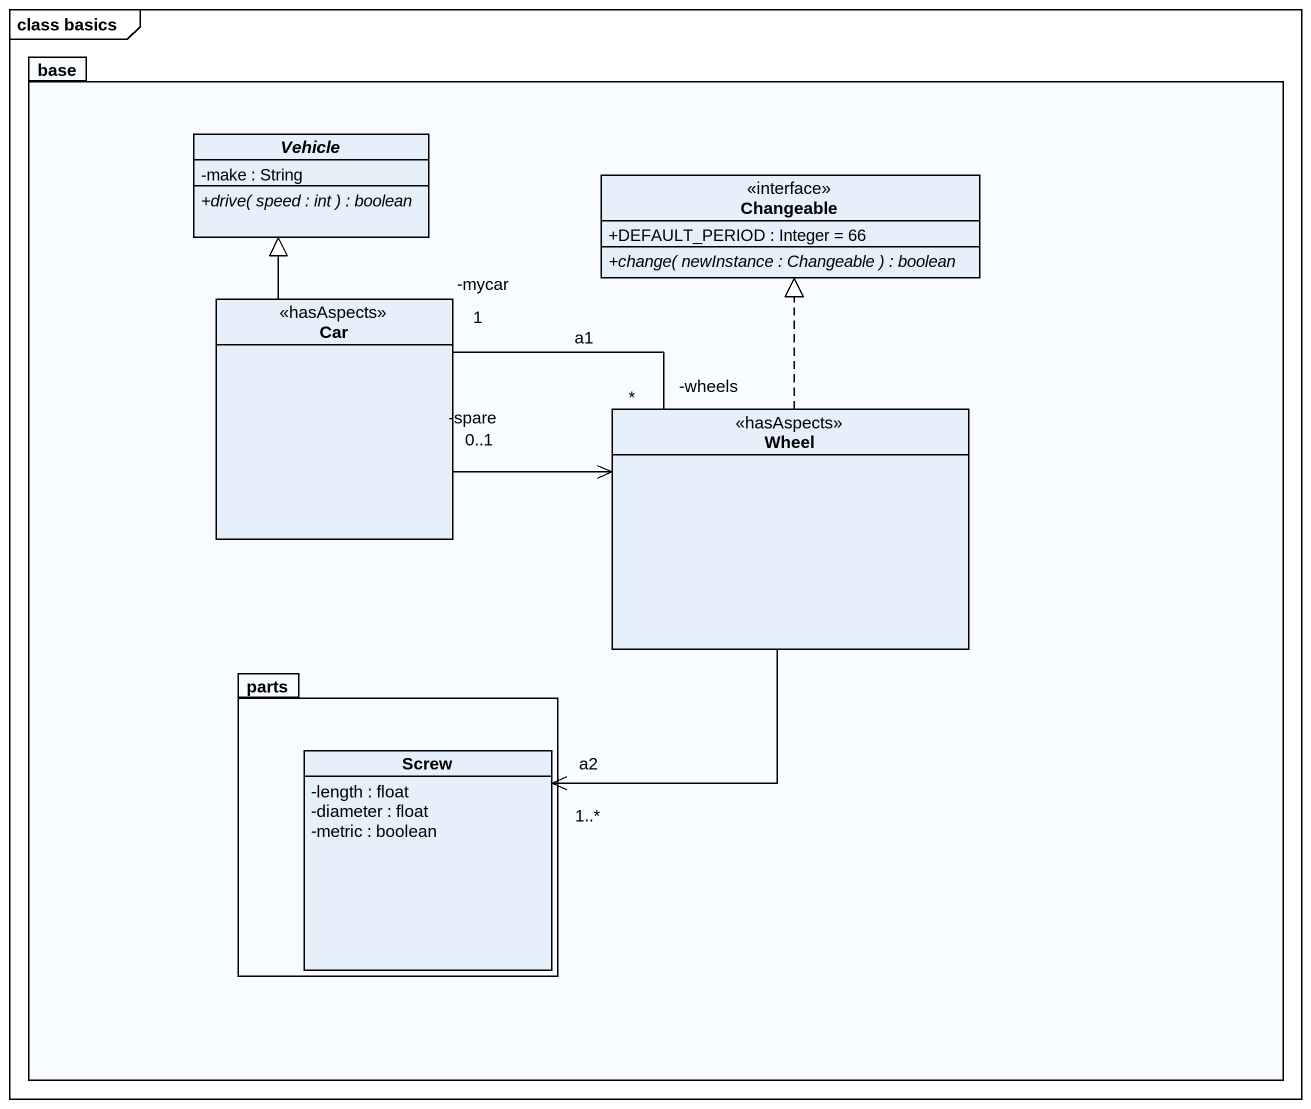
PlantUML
@startuml
mainframe class basics
hide circle
hide empty members
skinparam classAttributeIconSize 0
package base {
  abstract class Vehicle {
    -make : String
    {abstract} +drive( speed : int ) : boolean
  }
  interface Changeable {
    +DEFAULT_PERIOD : Integer = 66
    {abstract} +change( newInstance : Changeable ) : boolean
  }
  class Car <<hasAspects>>
  class Wheel <<hasAspects>>
  package parts {
    class Screw {
      -length : float
      -diameter : float
      -metric : boolean
    }
  }
}
Car -up-|> Vehicle
Car "-mycar\n1" -right- "-wheels\n*" Wheel : a1
Car -right-> "-spare\n0..1" Wheel
Wheel .up.|> Changeable
Wheel --> "1..*" Screw : a2
@enduml
